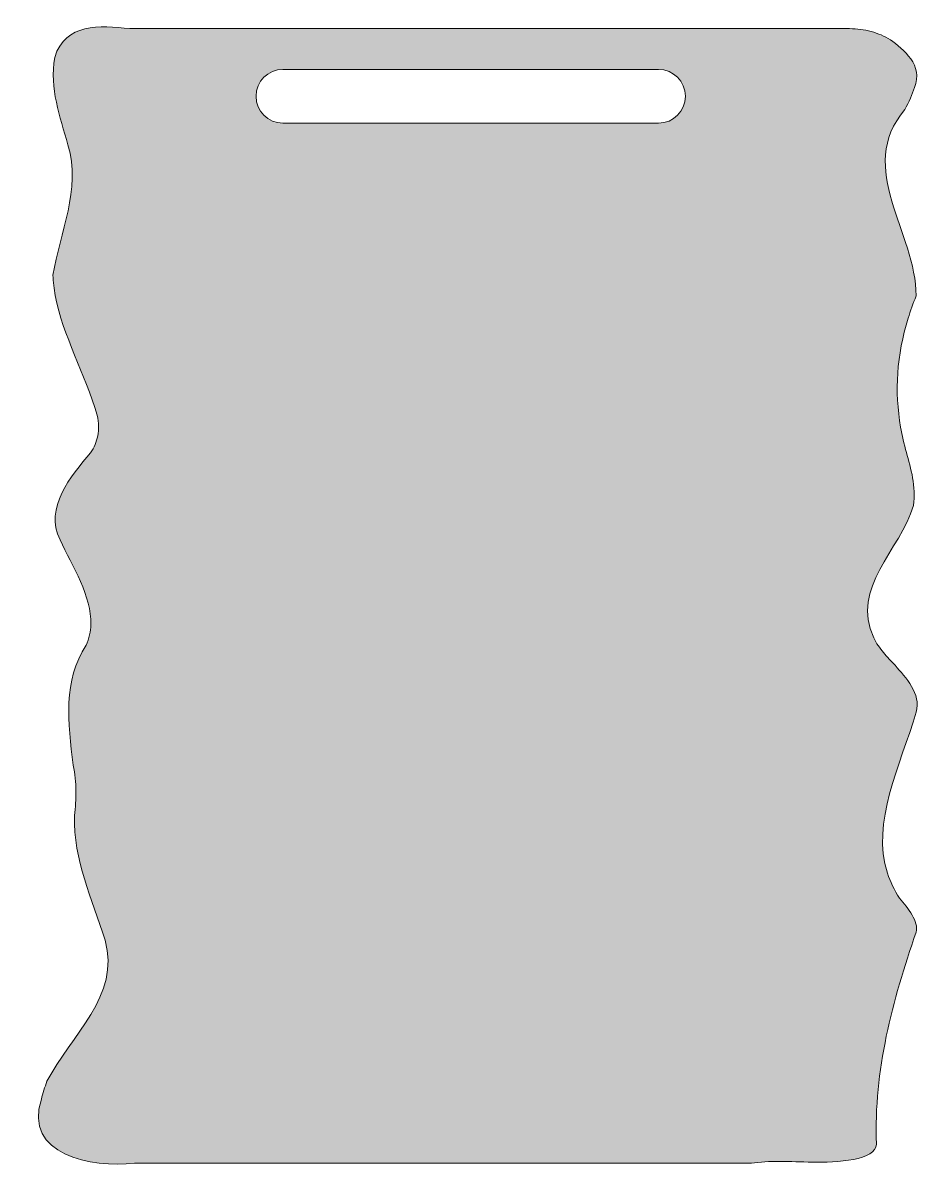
# Model space of a CAD drawing. Header units: inches. Extents: x 25.73 to 30.45, y -24.83 to -18.83.
import ezdxf

# ---------------------------------------------------------------- set-up
doc = ezdxf.new("R2010")
doc.units = ezdxf.units.IN
doc.header["$MEASUREMENT"] = 0
doc.layers.add('_U+0421_U+043B_U+043E_U+0439 1', color=7, linetype='Continuous')

# ---------------------------------------------------------------- blocks, each defined once
blk = doc.blocks.new('block 3')
at = {"layer": '_U+0421_U+043B_U+043E_U+0439 1', "true_color": 0xffffff}
h = blk.add_hatch(color=7, dxfattribs=at)
h.dxf.hatch_style = 2
edge = h.paths.add_edge_path()
edge.add_spline(control_points=[(30.3207, -23.4193), (30.2931, -23.3757), (30.2722, -23.3322), (30.2578, -23.2879), (30.1711, -23.0224), (30.3247, -22.7254), (30.4081, -22.4442), (30.4358, -22.3469), (30.3525, -22.2636), (30.2983, -22.1988), (30.2769, -22.1771), (30.2557, -22.1551), (30.2364, -22.1317), (30.2171, -22.1082), (30.1997, -22.0831), (30.1858, -22.0553), (30.0608, -21.7914), (30.3247, -21.5969), (30.3942, -21.3608), (30.4081, -21.2636), (30.3803, -21.1664), (30.3574, -21.0839), (30.3446, -21.0397), (30.3342, -20.9951), (30.3265, -20.9504), (30.2942, -20.7642), (30.3061, -20.5742), (30.3663, -20.3804), (30.3782, -20.3417), (30.3922, -20.3026), (30.4081, -20.2636), (30.4081, -19.9303), (30.0886, -19.5969), (30.3481, -19.2872), (30.3706, -19.2467), (30.3883, -19.2076), (30.3989, -19.1711), (30.4497, -19.0553), (30.3386, -18.9719), (30.2733, -18.921), (30.2422, -18.9025), (30.2082, -18.8881), (30.1724, -18.8782), (30.1365, -18.8683), (30.0987, -18.8631), (30.0597, -18.8631), (30.0597, -18.8631), (27.3222, -18.8631), (26.4097, -18.8631), (26.4097, -18.8631), (26.2871, -18.8631), (26.2871, -18.8631), (26.1303, -18.8469), (25.9497, -18.8331), (25.8942, -19.0136), (25.8664, -19.1803), (25.9219, -19.3192), (25.9636, -19.4719), (26.0331, -19.7081), (25.9219, -19.9303), (25.885, -20.1542), (25.886, -20.1908), (25.8904, -20.2267), (25.8971, -20.2621), (25.9368, -20.4746), (26.0539, -20.6699), (26.1164, -20.8886), (26.1257, -20.9279), (26.1261, -20.9635), (26.1197, -20.996), (26.1133, -21.0285), (26.1003, -21.0581), (26.0825, -21.0857), (25.9775, -21.2081), (25.8386, -21.3747), (25.9219, -21.5414), (25.9868, -21.6803), (26.0886, -21.8376), (26.0835, -21.9849), (26.0822, -22.0215), (26.0743, -22.0578), (26.0594, -22.0939), (25.9358, -22.2775), (25.9636, -22.4997), (25.9914, -22.7219), (26.0007, -22.7682), (26.005, -22.8131), (26.0053, -22.8567), (26.0057, -22.9003), (26.0022, -22.9429), (25.9983, -22.9857), (25.9914, -23.2219), (26.0886, -23.4164), (26.1581, -23.6386), (26.2414, -23.9303), (25.9775, -24.1386), (25.8536, -24.3781), (25.8421, -24.4094), (25.8317, -24.4407), (25.8247, -24.4719), (25.7275, -24.7636), (26.0886, -24.8331), (26.3114, -24.8075), (26.3114, -24.8075), (29.5449, -24.8075), (29.5449, -24.8075), (29.5892, -24.8001), (29.6404, -24.7979), (29.6947, -24.7982), (29.7492, -24.7983), (29.8067, -24.801), (29.8625, -24.8021), (29.9914, -24.8053), (30.1997, -24.7914), (30.1997, -24.7081), (30.1858, -24.3192), (30.2831, -23.9581), (30.4081, -23.5969), (30.415, -23.5692), (30.4046, -23.5379), (30.3868, -23.5071), (30.3689, -23.4761), (30.3436, -23.4457), (30.3207, -23.4193)], knot_values=[0, 0, 0, 0, 1, 1, 1, 2, 2, 2, 3, 3, 3, 4, 4, 4, 5, 5, 5, 6, 6, 6, 7, 7, 7, 8, 8, 8, 9, 9, 9, 10, 10, 10, 11, 11, 11, 12, 12, 12, 13, 13, 13, 14, 14, 14, 15, 15, 15, 16, 16, 16, 17, 17, 17, 18, 18, 18, 19, 19, 19, 20, 20, 20, 21, 21, 21, 22, 22, 22, 23, 23, 23, 24, 24, 24, 25, 25, 25, 26, 26, 26, 27, 27, 27, 28, 28, 28, 29, 29, 29, 30, 30, 30, 31, 31, 31, 32, 32, 32, 33, 33, 33, 34, 34, 34, 35, 35, 35, 36, 36, 36, 37, 37, 37, 38, 38, 38, 39, 39, 39, 40, 40, 40, 41, 41, 41, 41], degree=3, periodic=1)
edge = h.paths.add_edge_path()
edge.add_spline(control_points=[(29.0585, -19.3582), (29.0585, -19.3582), (27.0896, -19.3582), (27.0896, -19.3582), (27.0119, -19.3582), (26.949, -19.2953), (26.949, -19.2176), (26.949, -19.1399), (27.0119, -19.0769), (27.0896, -19.0769), (27.0896, -19.0769), (29.0585, -19.0769), (29.0585, -19.0769), (29.1361, -19.0769), (29.199, -19.1399), (29.199, -19.2176), (29.199, -19.2953), (29.1361, -19.3582), (29.0585, -19.3582)], knot_values=[0, 0, 0, 0, 1, 1, 1, 2, 2, 2, 3, 3, 3, 4, 4, 4, 5, 5, 5, 6, 6, 6, 6], degree=3, periodic=1)
at = {"layer": '_U+0421_U+043B_U+043E_U+0439 1', "lineweight": 0}
for points, knots in [([(30.3207, -23.4193), (30.2931, -23.3757), (30.2722, -23.3322), (30.2578, -23.2879), (30.1711, -23.0224), (30.3247, -22.7254), (30.4081, -22.4442), (30.4358, -22.3469), (30.3525, -22.2636), (30.2983, -22.1988), (30.2769, -22.1771), (30.2557, -22.1551), (30.2364, -22.1317), (30.2171, -22.1082), (30.1997, -22.0831), (30.1858, -22.0553), (30.0608, -21.7914), (30.3247, -21.5969), (30.3942, -21.3608), (30.4081, -21.2636), (30.3803, -21.1664), (30.3574, -21.0839), (30.3446, -21.0397), (30.3342, -20.9951), (30.3265, -20.9504), (30.2942, -20.7642), (30.3061, -20.5742), (30.3663, -20.3804), (30.3782, -20.3417), (30.3922, -20.3026), (30.4081, -20.2636), (30.4081, -19.9303), (30.0886, -19.5969), (30.3481, -19.2872), (30.3706, -19.2467), (30.3883, -19.2076), (30.3989, -19.1711), (30.4497, -19.0553), (30.3386, -18.9719), (30.2733, -18.921), (30.2422, -18.9025), (30.2082, -18.8881), (30.1724, -18.8782), (30.1365, -18.8683), (30.0987, -18.8631), (30.0597, -18.8631), (30.0597, -18.8631), (27.3222, -18.8631), (26.4097, -18.8631), (26.4097, -18.8631), (26.2871, -18.8631), (26.2871, -18.8631), (26.1303, -18.8469), (25.9497, -18.8331), (25.8942, -19.0136), (25.8664, -19.1803), (25.9219, -19.3192), (25.9636, -19.4719), (26.0331, -19.7081), (25.9219, -19.9303), (25.885, -20.1542), (25.886, -20.1908), (25.8904, -20.2267), (25.8971, -20.2621), (25.9368, -20.4746), (26.0539, -20.6699), (26.1164, -20.8886), (26.1257, -20.9279), (26.1261, -20.9635), (26.1197, -20.996), (26.1133, -21.0285), (26.1003, -21.0581), (26.0825, -21.0857), (25.9775, -21.2081), (25.8386, -21.3747), (25.9219, -21.5414), (25.9868, -21.6803), (26.0886, -21.8376), (26.0835, -21.9849), (26.0822, -22.0215), (26.0743, -22.0578), (26.0594, -22.0939), (25.9358, -22.2775), (25.9636, -22.4997), (25.9914, -22.7219), (26.0007, -22.7682), (26.005, -22.8131), (26.0053, -22.8567), (26.0057, -22.9003), (26.0022, -22.9429), (25.9983, -22.9857), (25.9914, -23.2219), (26.0886, -23.4164), (26.1581, -23.6386), (26.2414, -23.9303), (25.9775, -24.1386), (25.8536, -24.3781), (25.8421, -24.4094), (25.8317, -24.4407), (25.8247, -24.4719), (25.7275, -24.7636), (26.0886, -24.8331), (26.3114, -24.8075), (26.3114, -24.8075), (29.5449, -24.8075), (29.5449, -24.8075), (29.5892, -24.8001), (29.6404, -24.7979), (29.6947, -24.7982), (29.7492, -24.7983), (29.8067, -24.801), (29.8625, -24.8021), (29.9914, -24.8053), (30.1997, -24.7914), (30.1997, -24.7081), (30.1858, -24.3192), (30.2831, -23.9581), (30.4081, -23.5969), (30.415, -23.5692), (30.4046, -23.5379), (30.3868, -23.5071), (30.3689, -23.4761), (30.3436, -23.4457), (30.3207, -23.4193)], [0, 0, 0, 0, 1, 1, 1, 2, 2, 2, 3, 3, 3, 4, 4, 4, 5, 5, 5, 6, 6, 6, 7, 7, 7, 8, 8, 8, 9, 9, 9, 10, 10, 10, 11, 11, 11, 12, 12, 12, 13, 13, 13, 14, 14, 14, 15, 15, 15, 16, 16, 16, 17, 17, 17, 18, 18, 18, 19, 19, 19, 20, 20, 20, 21, 21, 21, 22, 22, 22, 23, 23, 23, 24, 24, 24, 25, 25, 25, 26, 26, 26, 27, 27, 27, 28, 28, 28, 29, 29, 29, 30, 30, 30, 31, 31, 31, 32, 32, 32, 33, 33, 33, 34, 34, 34, 35, 35, 35, 36, 36, 36, 37, 37, 37, 38, 38, 38, 39, 39, 39, 40, 40, 40, 41, 41, 41, 41]), ([(29.0585, -19.3582), (29.0585, -19.3582), (27.0896, -19.3582), (27.0896, -19.3582), (27.0119, -19.3582), (26.949, -19.2953), (26.949, -19.2176), (26.949, -19.1399), (27.0119, -19.0769), (27.0896, -19.0769), (27.0896, -19.0769), (29.0585, -19.0769), (29.0585, -19.0769), (29.1361, -19.0769), (29.199, -19.1399), (29.199, -19.2176), (29.199, -19.2953), (29.1361, -19.3582), (29.0585, -19.3582)], [0, 0, 0, 0, 1, 1, 1, 2, 2, 2, 3, 3, 3, 4, 4, 4, 5, 5, 5, 6, 6, 6, 6])]:
    blk.add_open_spline(points, degree=3, knots=knots, dxfattribs=at)
blk = doc.blocks.new('block 2')
at = {"layer": '_U+0421_U+043B_U+043E_U+0439 1'}
blk.add_blockref('block 3', (0, 0), dxfattribs=at)

msp = doc.modelspace()

# ---------------------------------------------------------------- block references
at = {"layer": '_U+0421_U+043B_U+043E_U+0439 1'}
msp.add_blockref('block 2', (0, 0), dxfattribs=at)

doc.saveas('drawing.dxf')
